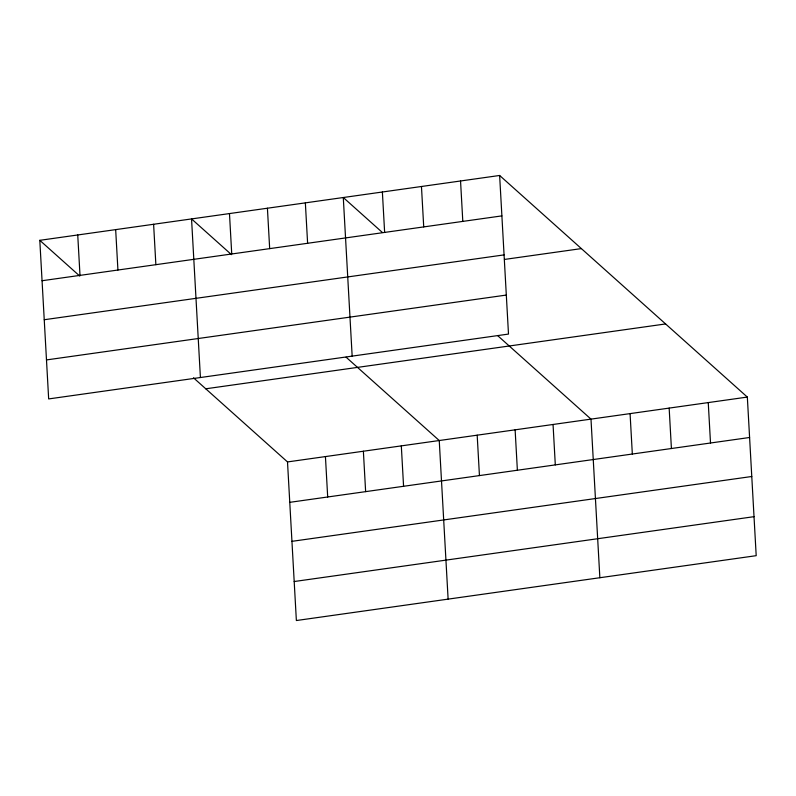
<?xml version="1.0" encoding="UTF-8"?>
<svg xmlns="http://www.w3.org/2000/svg" width="796" height="796" viewBox="0 0 796 796"><rect width="100%" height="100%" fill="white"/><g stroke="black" fill="none" stroke-linecap="round" stroke-linejoin="round"><path stroke-width="1.19" d="M499.629 175.468L508.495 334.071L48.665 398.925L39.8 240.322L499.629 175.468L747.335 397.075L756.2 555.678L296.371 620.532L287.505 461.929L193.478 377.801M42.059 280.729L501.888 215.885M44.238 319.733L504.067 254.889M504.425 259.446L581.369 248.601M46.486 359.921L506.316 295.067M205.756 388.796L665.595 323.942M287.505 461.929L747.335 397.075M289.764 502.336L749.593 437.492M291.943 541.34L751.772 476.496M294.192 581.528L754.021 516.674M382.339 232.452L343.285 197.517L352.16 356.12M497.848 335.793L590.99 419.124L599.856 577.727M231.507 254.67L191.547 218.92L200.413 377.523M346.101 357.195L439.243 440.526L448.118 599.129M39.8 240.322L79.759 276.073M708.251 402.587L710.51 443.004M669.157 408.099L671.416 448.516M630.074 413.612L632.332 454.028M553.051 424.477L555.31 464.884M515.121 429.82L517.38 470.237M477.182 435.173L479.441 475.59M460.546 180.981L462.804 221.397M421.462 186.493L423.721 226.91M401.313 445.869L403.572 486.286M382.379 192.005L384.637 232.422M363.374 451.223L365.633 491.639M325.435 456.576L327.693 496.983M305.356 202.871L307.614 243.278M267.416 208.214L269.675 248.631M229.477 213.567L231.736 253.984M153.608 224.263L155.867 264.68M115.669 229.616L117.927 270.033M77.739 234.969L79.998 275.386"/></g></svg>
